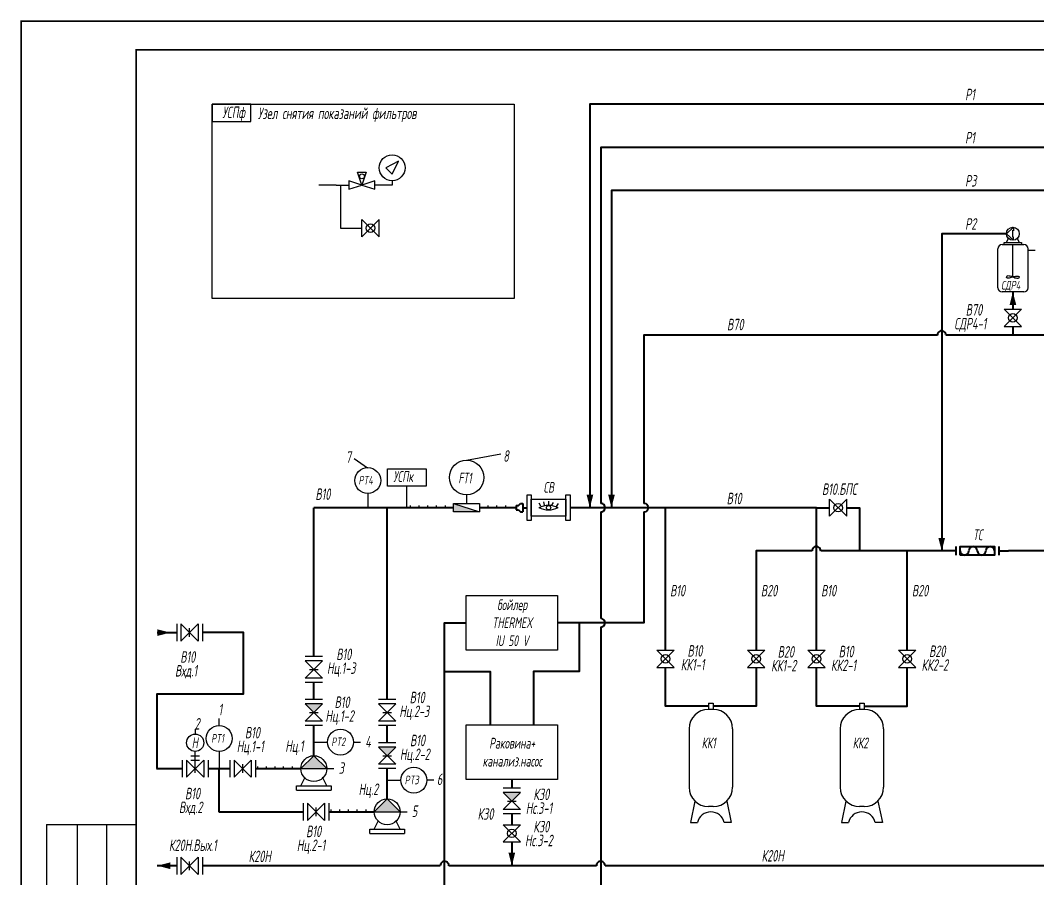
# Model space of a CAD drawing. Header units: millimetres. Extents: x 1510 to 10524, y 7125 to 13164.
# Drawn here: x 2473.3 to 2650.1, y 10942.8 to 11092 of the extents above; entities that cross this region are included whole.
import ezdxf

# ---------------------------------------------------------------- set-up
doc = ezdxf.new("R2010")
doc.units = ezdxf.units.MM
doc.header["$LTSCALE"] = 4
for name, color, linetype in [('1', 7, 'Continuous'), ('2', 7, 'Continuous'), ('Надписи', 7, 'Continuous')]:
    doc.layers.add(name, color=color, linetype=linetype)
for name, color, linetype, lineweight in [('В10', 66, 'Continuous', 40), ('В70', 120, 'Continuous', 40), ('К20Н', 33, 'Continuous', 40), ('К30', 54, 'Continuous', 40), ('Р1', 90, 'Continuous', 40), ('Р2', 220, 'Continuous', 40), ('Р3', 212, 'Continuous', 40)]:
    doc.layers.add(name, color=color, linetype=linetype, lineweight=lineweight)
doc.layers.add('В20', color=7, linetype='Continuous', lineweight=40, true_color=0x0a7800)
doc.styles.add('Eskd знаки', font='eskd.shx', dxfattribs={"width": 0.8, "oblique": 10})

# ---------------------------------------------------------------- blocks, each defined once
blk = doc.blocks.new('Формат А3')
at = {"color": 0, "linetype": 'Continuous', "const_width": 0.3}
for points in [[(-420, 297), (0, 297), (0, 0), (-420, 0)], [(-400, 5), (-400, 292), (-5, 292), (-5, 5)]]:
    blk.add_lwpolyline(points, close=True, dxfattribs=at)
blk = doc.blocks.new('A$C73A268AF')
at = {"lineweight": 30}
for p, q in [((4.57, 157.46), (20.05, 157.46)), ((4.57, 157.46), (4.57, 91.46)), ((9.89, 157.46), (9.89, 91.46)), ((14.97, 157.46), (14.97, 91.46))]:
    blk.add_line(p, q, dxfattribs=at)
blk.add_blockref('Формат А3', (420.15, 0.15))

msp = doc.modelspace()

# ---------------------------------------------------------------- hatches: boundary and pattern name
h = msp.add_hatch(color=256)
h.dxf.hatch_style = 1
h.paths.add_polyline_path([(2525.83, 10973.15), (2522.83, 10973.15), (2524.33, 10971.65)])
h = msp.add_hatch(color=256)
h.dxf.hatch_style = 1
h.paths.add_polyline_path([(2538.58, 10965.65), (2535.58, 10965.65), (2537.08, 10964.15)])
h = msp.add_hatch(color=256)
h.dxf.hatch_style = 1
h.paths.add_polyline_path([(2526.57, 10961.9), (2524.33, 10964.15), (2522.09, 10961.9)])
h = msp.add_hatch(color=256)
h.dxf.hatch_style = 1
h.paths.add_polyline_path([(2560.24, 10957.77), (2557.24, 10957.77), (2558.74, 10956.27)])
h = msp.add_hatch(color=256)
h.dxf.hatch_style = 1
h.paths.add_polyline_path([(2539.32, 10954.4), (2537.08, 10956.65), (2534.84, 10954.4)])
at = {"layer": '2', "ltscale": 0.5}
msp.add_hatch(color=256, dxfattribs=at).paths.add_polyline_path([(2548.63, 11008.02), (2548.63, 11006.52), (2553.13, 11006.52)])

# ---------------------------------------------------------------- linework, layer by layer
for p, q in [((2539.07, 11067.5), (2536.82, 11066.37)), ((2537.94, 11065.25), (2539.07, 11067.5)), ((2537.94, 11065.25), (2539.07, 11067.5)), ((2532.69, 11063.37), (2531.94, 11065.62)), ((2531.94, 11065.62), (2533.44, 11065.62)), ((2533.44, 11065.62), (2532.69, 11063.37)), ((2536.82, 11066.37), (2537.94, 11065.25)), ((2530.44, 11064.12), (2530.44, 11062.62)), ((2532.69, 11063.37), (2530.44, 11064.12)), ((2534.94, 11064.12), (2532.69, 11063.37)), ((2534.94, 11062.62), (2534.94, 11064.12)), ((2537.94, 11064.12), (2537.94, 11063.37)), ((2528.19, 11063.37), (2525.19, 11063.37)), ((2528.19, 11063.37), (2530.44, 11063.37)), ((2528.94, 11063.37), (2528.94, 11055.87)), ((2530.44, 11062.62), (2532.69, 11063.37)), ((2532.69, 11063.37), (2534.94, 11062.62)), ((2537.94, 11063.37), (2534.94, 11063.37)), ((2532.69, 11054.37), (2532.69, 11057.37)), ((2535.69, 11057.37), (2532.69, 11054.37)), ((2535.69, 11054.37), (2532.69, 11057.37)), ((2535.69, 11054.37), (2535.69, 11057.37)), ((2528.94, 11055.87), (2532.69, 11055.87)), ((2643.96, 11053.02), (2647.71, 11053.02)), ((2644.33, 11053.02), (2644.33, 11053.4)), ((2644.33, 11053.4), (2647.33, 11053.4)), ((2644.71, 11053.4), (2645.08, 11054.15)), ((2645.83, 11047.4), (2645.83, 11053.02)), ((2646.96, 11053.4), (2646.58, 11054.15)), ((2647.33, 11053.4), (2647.33, 11053.02)), ((2643.21, 11045.52), (2643.21, 11052.27)), ((2648.46, 11045.52), (2648.46, 11052.27)), ((2647.71, 11044.77), (2643.96, 11044.77)), ((2644.33, 11041.77), (2647.33, 11041.77)), ((2647.33, 11041.77), (2644.33, 11038.77)), ((2644.33, 11041.77), (2647.33, 11038.77)), ((2644.33, 11038.77), (2647.33, 11038.77)), ((2613.94, 11005.77), (2613.94, 11008.77)), ((2613.94, 11008.77), (2616.94, 11005.77)), ((2613.94, 11005.77), (2616.94, 11008.77)), ((2616.94, 11005.77), (2616.94, 11008.77)), ((2541.13, 11007.27), (2541.13, 11007.65)), ((2542.63, 11007.27), (2542.63, 11007.65)), ((2544.13, 11007.27), (2544.13, 11007.65)), ((2545.63, 11007.27), (2545.63, 11007.65)), ((2547.13, 11007.65), (2547.13, 11007.27)), ((2554.63, 11007.27), (2554.63, 11007.65)), ((2556.13, 11007.27), (2556.13, 11007.65)), ((2557.63, 11007.65), (2557.63, 11007.27)), ((2500.49, 10987.05), (2500.49, 10984.05)), ((2501.24, 10987.05), (2501.24, 10984.05)), ((2501.24, 10984.05), (2504.24, 10987.05)), ((2501.24, 10987.05), (2504.24, 10984.05)), ((2502.74, 10984.8), (2502.74, 10986.3)), ((2504.24, 10987.05), (2504.24, 10984.05)), ((2504.99, 10987.05), (2504.99, 10984.05)), ((2583.94, 10982.49), (2586.94, 10982.49)), ((2586.94, 10982.49), (2583.94, 10979.49)), ((2583.94, 10982.49), (2586.94, 10979.49)), ((2599.72, 10982.49), (2602.72, 10982.49)), ((2602.72, 10982.49), (2599.72, 10979.49)), ((2599.72, 10982.49), (2602.72, 10979.49)), ((2610.19, 10982.49), (2613.19, 10982.49)), ((2613.19, 10982.49), (2610.19, 10979.49)), ((2610.19, 10982.49), (2613.19, 10979.49)), ((2625.97, 10982.49), (2628.97, 10982.49)), ((2628.97, 10982.49), (2625.97, 10979.49)), ((2625.97, 10982.49), (2628.97, 10979.49)), ((2525.83, 10981.4), (2522.83, 10981.4)), ((2525.83, 10980.65), (2522.83, 10980.65)), ((2522.83, 10980.65), (2525.83, 10977.65)), ((2525.83, 10980.65), (2522.83, 10977.65)), ((2523.58, 10979.15), (2525.08, 10979.15)), ((2583.94, 10979.49), (2586.94, 10979.49)), ((2599.72, 10979.49), (2602.72, 10979.49)), ((2610.19, 10979.49), (2613.19, 10979.49)), ((2625.97, 10979.49), (2628.97, 10979.49)), ((2525.83, 10977.65), (2522.83, 10977.65)), ((2525.83, 10976.9), (2522.83, 10976.9)), ((2525.83, 10973.9), (2522.83, 10973.9)), ((2538.58, 10973.9), (2535.58, 10973.9)), ((2525.83, 10973.15), (2522.83, 10973.15)), ((2522.83, 10973.15), (2525.83, 10970.15)), ((2525.83, 10973.15), (2522.83, 10970.15)), ((2523.58, 10971.65), (2525.08, 10971.65)), ((2538.58, 10973.15), (2535.58, 10973.15)), ((2535.58, 10973.15), (2538.58, 10970.15)), ((2538.58, 10973.15), (2535.58, 10970.15)), ((2536.33, 10971.65), (2537.83, 10971.65)), ((2525.83, 10970.15), (2522.83, 10970.15)), ((2538.58, 10970.15), (2535.58, 10970.15)), ((2525.83, 10969.4), (2522.83, 10969.4)), ((2538.58, 10969.4), (2535.58, 10969.4)), ((2538.58, 10966.4), (2535.58, 10966.4)), ((2503.71, 10961.15), (2503.71, 10964.9)), ((2538.58, 10965.65), (2535.58, 10965.65)), ((2535.58, 10965.65), (2538.58, 10962.65)), ((2538.58, 10965.65), (2535.58, 10962.65)), ((2501.46, 10963.4), (2501.46, 10960.4)), ((2502.21, 10963.4), (2502.21, 10960.4)), ((2502.21, 10960.4), (2505.21, 10963.4)), ((2502.21, 10963.4), (2505.21, 10960.4)), ((2502.96, 10964.15), (2504.46, 10964.15)), ((2502.96, 10963.4), (2504.46, 10963.4)), ((2505.21, 10963.4), (2505.21, 10960.4)), ((2505.96, 10963.4), (2505.96, 10960.4)), ((2509.71, 10963.4), (2509.71, 10960.4)), ((2510.46, 10963.4), (2510.46, 10960.4)), ((2510.46, 10960.4), (2513.46, 10963.4)), ((2510.46, 10963.4), (2513.46, 10960.4)), ((2513.46, 10963.4), (2513.46, 10960.4)), ((2514.21, 10963.4), (2514.21, 10960.4)), ((2536.33, 10964.15), (2537.83, 10964.15)), ((2511.96, 10961.15), (2511.96, 10962.65)), ((2514.58, 10961.9), (2514.58, 10962.27)), ((2516.08, 10961.9), (2516.08, 10962.27)), ((2517.58, 10961.9), (2517.58, 10962.27)), ((2519.08, 10961.9), (2519.08, 10962.27)), ((2520.58, 10962.27), (2520.58, 10961.9)), ((2522.08, 10961.9), (2526.58, 10961.9)), ((2538.58, 10962.65), (2535.58, 10962.65)), ((2538.58, 10961.9), (2535.58, 10961.9)), ((2522.08, 10958.9), (2522.83, 10960.4)), ((2526.58, 10958.9), (2525.83, 10960.4)), ((2521.33, 10958.15), (2521.33, 10958.9)), ((2521.33, 10958.9), (2527.33, 10958.9)), ((2521.33, 10958.15), (2527.33, 10958.15)), ((2527.33, 10958.9), (2527.33, 10958.15)), ((2560.24, 10958.52), (2557.24, 10958.52)), ((2560.24, 10957.77), (2557.24, 10957.77)), ((2557.24, 10957.77), (2560.24, 10954.77)), ((2560.24, 10957.77), (2557.24, 10954.77)), ((2522.46, 10955.9), (2522.46, 10952.9)), ((2523.21, 10955.9), (2523.21, 10952.9)), ((2523.21, 10952.9), (2526.21, 10955.9)), ((2523.21, 10955.9), (2526.21, 10952.9)), ((2526.21, 10955.9), (2526.21, 10952.9)), ((2526.96, 10955.9), (2526.96, 10952.9)), ((2557.99, 10956.27), (2559.49, 10956.27)), ((2524.71, 10953.65), (2524.71, 10955.15)), ((2527.34, 10954.4), (2527.34, 10954.77)), ((2528.84, 10954.4), (2528.84, 10954.77)), ((2530.34, 10954.4), (2530.34, 10954.77)), ((2531.84, 10954.4), (2531.84, 10954.77)), ((2533.34, 10954.77), (2533.34, 10954.4)), ((2534.83, 10954.4), (2539.33, 10954.4)), ((2560.24, 10954.77), (2557.24, 10954.77)), ((2560.24, 10954.02), (2557.24, 10954.02)), ((2534.83, 10951.4), (2535.58, 10952.9)), ((2539.33, 10951.4), (2538.58, 10952.9)), ((2557.24, 10952.15), (2560.24, 10952.15)), ((2560.24, 10952.15), (2557.24, 10949.15)), ((2557.24, 10952.15), (2560.24, 10949.15)), ((2534.08, 10950.65), (2534.08, 10951.4)), ((2534.08, 10951.4), (2540.08, 10951.4)), ((2534.08, 10950.65), (2540.08, 10950.65)), ((2540.08, 10951.4), (2540.08, 10950.65)), ((2557.24, 10949.15), (2560.24, 10949.15)), ((2500.49, 10946.52), (2500.49, 10943.52)), ((2501.24, 10946.52), (2501.24, 10943.52)), ((2501.24, 10943.52), (2504.24, 10946.52)), ((2501.24, 10946.52), (2504.24, 10943.52)), ((2502.74, 10944.27), (2502.74, 10945.77)), ((2504.24, 10946.52), (2504.24, 10943.52)), ((2504.99, 10946.52), (2504.99, 10943.52))]:
    msp.add_line(p, q)
at = {"ltscale": 10}
for p, q in [((2644.71, 11054.9), (2645.91, 11056.02)), ((2644.71, 11054.9), (2645.91, 11053.77)), ((2645.83, 11054.29), (2645.83, 11055.5)), ((2645.91, 11056.02), (2645.91, 11055.41)), ((2645.91, 11053.77), (2645.91, 11054.38)), ((2524.33, 10964.15), (2522.09, 10961.9)), ((2524.33, 10964.15), (2526.57, 10961.9)), ((2537.08, 10956.65), (2534.84, 10954.4)), ((2537.08, 10956.65), (2539.32, 10954.4))]:
    msp.add_line(p, q, dxfattribs=at)
at = {"color": 30, "true_color": 0xf26722}
for p, q in [((2533.72, 11009.73), (2533.72, 11007.34)), ((2550.88, 11009.58), (2550.88, 11008.02)), ((2526.72, 10966.46), (2524.33, 10966.46)), ((2507.88, 10964.9), (2507.88, 10961.9)), ((2539.47, 10959.83), (2537.08, 10959.83))]:
    msp.add_line(p, q, dxfattribs=at)
for points in [[(2506.64, 11074.4), (2513.39, 11074.4), (2513.39, 11077.4), (2506.64, 11077.4)], [(2506.64, 11077.4), (2559.14, 11077.4), (2559.14, 11043.65), (2506.64, 11043.65)], [(2543.87, 11011.02), (2537.12, 11011.02), (2537.12, 11014.02), (2543.87, 11014.02)], [(2550.79, 10992), (2566.69, 10992), (2566.69, 10982.52), (2550.79, 10982.52)], [(2550.79, 10969.5), (2566.69, 10969.5), (2566.69, 10960.02), (2550.79, 10960.02)]]:
    msp.add_lwpolyline(points, close=True)
msp.add_lwpolyline([(2540.49, 11007.27), (2540.49, 11011.02)])
for centre, radius in [((2537.94, 11066.37), 2.25), ((2532.69, 11064.87), 0.426), ((2534.19, 11055.87), 0.75), ((2645.83, 11054.9), 1.12), ((2645.83, 11040.27), 0.75), ((2615.44, 11007.27), 0.75), ((2585.44, 10980.99), 0.75), ((2601.22, 10980.99), 0.75), ((2611.69, 10980.99), 0.75), ((2627.47, 10980.99), 0.75), ((2524.33, 10961.9), 2.25), ((2537.08, 10954.4), 2.25), ((2558.74, 10950.65), 0.75)]:
    msp.add_circle(centre, radius)
for centre, radius in [((2533.7, 11011.99), 2.25), ((2550.88, 11012.52), 3), ((2507.88, 10967.15), 2.25), ((2528.97, 10966.51), 2.25), ((2503.71, 10966.4), 1.5), ((2541.72, 10959.88), 2.25)]:
    msp.add_circle(centre, radius, dxfattribs=at)
for centre, start, end in [((2643.96, 11052.27), 90, 180), ((2647.71, 11052.27), 0, 90), ((2643.96, 11045.52), 180, 270), ((2647.71, 11045.52), 270, 0)]:
    msp.add_arc(centre, 0.75, start, end)
at = {"ltscale": 50}
for centre, start, end in [((2644.85, 11047.36), 144.6538, 215.3462), ((2646.81, 11047.36), 324.6538, 35.3462)]:
    msp.add_arc(centre, 0.143, start, end, dxfattribs=at)
for points in [[(2645.83, 11047.4), (2645.16, 11047.54), (2644.75, 11047.46), (2644.74, 11047.44)], [(2645.83, 11047.4), (2646.5, 11047.54), (2646.91, 11047.46), (2646.93, 11047.44)], [(2645.83, 11047.4), (2645.16, 11047.17), (2644.75, 11047.25), (2644.74, 11047.27)], [(2645.83, 11047.4), (2646.5, 11047.17), (2646.91, 11047.25), (2646.93, 11047.27)]]:
    msp.add_spline(points, degree=3, dxfattribs=at)
at = {"layer": '1'}
for p, q in [((2563.79, 11007.55), (2563.52, 11008.08)), ((2564.44, 11007.7), (2564.29, 11008.28)), ((2565.13, 11008.4), (2565.13, 11007.65)), ((2565.69, 11007.69), (2565.97, 11008.2)), ((2566.49, 11007.47), (2566.85, 11007.97)), ((2592.94, 10973.26), (2593.72, 10973.26)), ((2592.94, 10973.26), (2592.94, 10972.22)), ((2592.94, 10972.22), (2593.72, 10972.22)), ((2593.72, 10973.26), (2593.72, 10972.22)), ((2619.19, 10973.26), (2619.97, 10973.26)), ((2619.19, 10973.26), (2619.19, 10972.22)), ((2619.19, 10972.22), (2619.97, 10972.22)), ((2619.97, 10973.26), (2619.97, 10972.22)), ((2589.54, 10968.81), (2589.54, 10958.69)), ((2597.12, 10968.81), (2597.12, 10958.69)), ((2615.79, 10968.81), (2615.79, 10958.69)), ((2623.37, 10968.81), (2623.37, 10958.69)), ((2593.72, 10955.29), (2592.94, 10955.29)), ((2619.97, 10955.29), (2619.19, 10955.29))]:
    msp.add_line(p, q, dxfattribs=at)
at = {"layer": '1', "ltscale": 0.166667}
for p, q in [((2590.55, 10956.26), (2589.77, 10952.52)), ((2596.11, 10956.26), (2596.89, 10952.52)), ((2616.8, 10956.26), (2616.02, 10952.52)), ((2622.36, 10956.26), (2623.14, 10952.52)), ((2589.77, 10952.52), (2591.01, 10952.52)), ((2596.89, 10952.52), (2595.65, 10952.52)), ((2616.02, 10952.52), (2617.26, 10952.52)), ((2623.14, 10952.52), (2621.9, 10952.52))]:
    msp.add_line(p, q, dxfattribs=at)
at = {"layer": '1'}
for points in [[(2561.38, 11009.52), (2562.13, 11009.52), (2562.13, 11005.02), (2561.38, 11005.02)], [(2562.13, 11008.77), (2568.13, 11008.77), (2568.13, 11005.77), (2562.13, 11005.77)], [(2568.13, 11009.52), (2568.88, 11009.52), (2568.88, 11005.02), (2568.13, 11005.02)]]:
    msp.add_lwpolyline(points, close=True, dxfattribs=at)
msp.add_circle((2565.13, 11007.27), 0.375, dxfattribs=at)
for centre, radius, start, end in [((2565.13, 11003.7), 3.95, 64.7203, 115.2797), ((2565.13, 11010.88), 3.98, 244.9424, 295.0576), ((2592.94, 10968.81), 3.4, 90, 180), ((2593.72, 10968.81), 3.4, 0, 90), ((2619.19, 10968.81), 3.4, 90, 180), ((2619.97, 10968.81), 3.4, 0, 90), ((2592.94, 10958.69), 3.4, 180, 270), ((2593.72, 10958.69), 3.4, 270, 0), ((2619.19, 10958.69), 3.4, 180, 270), ((2619.97, 10958.69), 3.4, 270, 0)]:
    msp.add_arc(centre, radius, start, end, dxfattribs=at)
at = {"layer": '1', "ltscale": 0.166667}
for centre in [(2593.33, 10952.01), (2619.58, 10952.01)]:
    msp.add_arc(centre, 2.37, 12.3418, 167.6582, dxfattribs=at)
at = {"layer": '2', "ltscale": 0.5}
msp.add_line((2548.63, 11008.02), (2553.13, 11006.52), dxfattribs=at)
msp.add_lwpolyline([(2548.63, 11008.02), (2553.13, 11008.02), (2553.13, 11006.52), (2548.63, 11006.52)], close=True, dxfattribs=at)
at = {"layer": 'В10'}
for p, q in [((2537.08, 11007.27), (2524.33, 11007.27)), ((2524.33, 10981.4), (2524.33, 11007.27)), ((2537.08, 10973.9), (2537.08, 11007.27)), ((2548.63, 11007.27), (2537.08, 11007.27)), ((2559.51, 11007.27), (2553.13, 11007.27)), ((2559.51, 11007.65), (2559.51, 11006.9)), ((2559.51, 11007.65), (2559.88, 11007.65)), ((2559.51, 11006.9), (2559.88, 11006.9)), ((2559.88, 11007.65), (2560.26, 11008.02)), ((2559.88, 11006.9), (2560.26, 11006.52)), ((2560.26, 11008.02), (2560.63, 11008.02)), ((2560.63, 11008.02), (2560.63, 11006.52)), ((2560.63, 11007.27), (2561.38, 11007.27)), ((2560.26, 11006.52), (2560.63, 11006.52)), ((2497.12, 10985.55), (2500.49, 10985.55)), ((2524.33, 10973.9), (2524.33, 10976.9)), ((2524.33, 10964.15), (2524.33, 10969.4)), ((2537.08, 10966.4), (2537.08, 10969.4)), ((2496.99, 10961.9), (2501.46, 10961.9)), ((2505.96, 10961.9), (2509.71, 10961.9)), ((2507.83, 10961.9), (2507.83, 10954.4)), ((2514.21, 10961.9), (2522.09, 10961.9)), ((2537.08, 10956.65), (2537.08, 10961.9)), ((2507.83, 10954.4), (2522.46, 10954.4)), ((2526.96, 10954.4), (2534.83, 10954.4))]:
    msp.add_line(p, q, dxfattribs=at)
for points in [[(2611.69, 10982.49), (2611.69, 11007.27), (2568.88, 11007.27)], [(2585.44, 10982.49), (2585.44, 11007.27)], [(2611.69, 11007.27), (2613.94, 11007.27)], [(2616.94, 11007.27), (2619.19, 11007.27), (2619.19, 10999.77)], [(2497.12, 10961.9), (2497.12, 10974.9), (2512.12, 10974.9), (2512.12, 10985.55), (2504.99, 10985.55)], [(2592.94, 10972.74), (2585.44, 10972.74), (2585.44, 10979.49)], [(2619.19, 10972.74), (2611.69, 10972.74), (2611.69, 10979.49)]]:
    msp.add_lwpolyline(points, dxfattribs=at)
msp.add_lwpolyline([(2497.12, 10985.55, 1.16, 0, 0), (2499.37, 10985.55, 0, 0, 0)], format="xyseb", dxfattribs=at)
at = {"layer": 'В20'}
for p, q in [((2635.9, 11000.52), (2635.9, 10999.02)), ((2643.4, 11000.52), (2643.4, 10999.02))]:
    msp.add_line(p, q, dxfattribs=at)
msp.add_lwpolyline([(2636.65, 10999.02), (2636.65, 11000.52), (2642.65, 11000.52), (2642.65, 10999.02)], close=True, dxfattribs=at)
for points in [[(2610.94, 10999.77), (2601.22, 10999.77), (2601.22, 10982.49)], [(2635.9, 10999.77), (2612.44, 10999.77)], [(2627.47, 10982.49), (2627.47, 10999.77)], [(2643.4, 10999.77), (2645.08, 10999.77)], [(2675.08, 10999.77), (2645.08, 10999.77)], [(2601.22, 10979.49), (2601.22, 10972.74), (2593.72, 10972.74)], [(2619.97, 10972.74), (2627.47, 10972.74), (2627.47, 10979.49)]]:
    msp.add_lwpolyline(points, dxfattribs=at)
for centre, start, end in [((2611.69, 10999.77), 359.7459, 180.2541), ((2638.9, 10999.77), 0, 180), ((2641.9, 10999.77), 0, 180), ((2637.4, 10999.77), 180, 0), ((2640.4, 10999.77), 180, 0)]:
    msp.add_arc(centre, 0.75, start, end, dxfattribs=at)
at = {"layer": 'В70'}
msp.add_lwpolyline([(2645.83, 11042.52, 1.16, 0, 0), (2645.83, 11044.77, 0, 0, 0)], format="xyseb", dxfattribs=at)
for points in [[(2645.83, 11044.77), (2645.83, 11041.77)], [(2645.83, 11038.77), (2645.83, 11037.27)], [(2632.71, 11037.27), (2581.69, 11037.27), (2581.69, 11008.02)], [(2668.71, 11037.27), (2634.21, 11037.27)], [(2581.69, 11006.52), (2581.69, 10987.26), (2566.69, 10987.26)], [(2547.04, 10924.02), (2547.04, 10987.26), (2550.79, 10987.26)], [(2570.44, 10987.26), (2570.44, 10978.77), (2562.49, 10978.77), (2562.49, 10969.5)], [(2547.04, 10978.77), (2554.99, 10978.77), (2554.99, 10969.5)]]:
    msp.add_lwpolyline(points, dxfattribs=at)
for centre, start, end in [((2633.46, 11037.27), 359.7459, 180.2541), ((2581.69, 11007.27), 269.7459, 90.2541)]:
    msp.add_arc(centre, 0.75, start, end, dxfattribs=at)
at = {"layer": 'К20Н'}
for points in [[(2834.27, 10950.65), (2834.27, 10945.02), (2646.58, 10945.02)], [(2500.49, 10945.02), (2497.12, 10945.02)], [(2546.29, 10945.02), (2504.99, 10945.02)], [(2573.44, 10945.02), (2547.79, 10945.02)], [(2646.58, 10945.02), (2574.94, 10945.02)]]:
    msp.add_lwpolyline(points, dxfattribs=at)
msp.add_lwpolyline([(2499.37, 10945.02, 1.16, 0, 0), (2497.12, 10945.02, 0, 0, 0)], format="xyseb", dxfattribs=at)
for centre in [(2547.04, 10945.02), (2574.19, 10945.02)]:
    msp.add_arc(centre, 0.75, 359.7459, 180.2541, dxfattribs=at)
at = {"layer": 'К30'}
for points in [[(2558.74, 10960.02), (2558.74, 10958.52)], [(2558.74, 10954.02), (2558.74, 10952.15)], [(2558.74, 10949.15), (2558.74, 10945.02)]]:
    msp.add_lwpolyline(points, dxfattribs=at)
msp.add_lwpolyline([(2558.74, 10947.27, 1.16, 0, 0), (2558.74, 10945.02, 0, 0, 0)], format="xyseb", dxfattribs=at)
at = {"layer": 'Надписи', "color": 30, "true_color": 0xf26722}
for p, q in [((2648.49, 11052.06), (2649.73, 11052.06)), ((2533.67, 11014.15), (2531.34, 11015.74)), ((2550.89, 11015.52), (2556.82, 11016.65)), ((2507.86, 10969.39), (2507.86, 10970.64)), ((2503.74, 10967.9), (2503.74, 10968.77)), ((2531.17, 10966.49), (2532.42, 10966.49)), ((2526.58, 10961.9), (2527.83, 10961.9)), ((2543.94, 10959.94), (2545.18, 10959.94)), ((2539.28, 10954.39), (2540.53, 10954.39))]:
    msp.add_line(p, q, dxfattribs=at)
at = {"layer": 'Р1'}
for points in [[(2716.33, 11054.9), (2716.33, 11077.4), (2572.31, 11077.4), (2572.31, 11007.27)], [(2702.83, 11054.9), (2699.08, 11054.9), (2699.08, 11069.9), (2574.19, 11069.9), (2574.19, 11008.02)], [(2574.19, 11006.52), (2574.19, 10988.01)], [(2574.19, 10986.51), (2574.19, 10930.02)]]:
    msp.add_lwpolyline(points, dxfattribs=at)
msp.add_lwpolyline([(2572.31, 11009.52, 1.16, 0, 0), (2572.31, 11007.27, 0, 0, 0)], format="xyseb", dxfattribs=at)
for centre in [(2574.19, 11007.27), (2574.19, 10987.26)]:
    msp.add_arc(centre, 0.75, 269.7459, 90.2541, dxfattribs=at)
at = {"layer": 'Р2'}
msp.add_lwpolyline([(2644.71, 11054.9), (2633.46, 11054.9), (2633.46, 10999.77)], dxfattribs=at)
msp.add_lwpolyline([(2633.46, 11002.02, 1.16, 0, 0), (2633.46, 10999.77, 0, 0, 0)], format="xyseb", dxfattribs=at)
at = {"layer": 'Р3'}
msp.add_lwpolyline([(2680.33, 11054.9), (2676.58, 11054.9), (2676.58, 11062.4), (2576.06, 11062.4), (2576.06, 11007.27)], dxfattribs=at)
msp.add_lwpolyline([(2576.06, 11009.52, 1.16, 0, 0), (2576.06, 11007.27, 0, 0, 0)], format="xyseb", dxfattribs=at)

# ---------------------------------------------------------------- block references
at = {"ltscale": 1.2}
msp.add_blockref('A$C73A268AF', (2473.32, 10794.7), dxfattribs=at)

# ---------------------------------------------------------------- texts
at = {"ltscale": 15, "insert": (2643.79, 11046.69), "char_height": 1.5, "width": 6.375, "attachment_point": 1, "style": 'Eskd знаки'}
msp.add_mtext('СДР4', dxfattribs=at)
at = {"color": 30, "true_color": 0xf26722, "insert": (2503.1, 10967.33), "char_height": 1.88, "width": 4.1103, "attachment_point": 1, "style": 'Eskd знаки'}
msp.add_mtext('Н', dxfattribs=at)
at = {"layer": '1', "style": 'Eskd знаки'}
for s, width, gutter_width, insert, char_height, attachment_point in [('УСПф', 16.9759, 0.169, (2512.36, 11077.01), 2, 3), ('Узел снятия показаний фильтров', 40.6802, 0.0844, (2514.62, 11076.84), 2, 1), ('PT4', 3.9182, 0.169, (2532.09, 11012.79), 1.5, 1), ('УСПк', 16.9759, 0.169, (2538.15, 11013.63), 1.875, 1), ('СВ', 16.9759, 0.169, (2566.07, 11011.74), 1.875, 3), ('ТС', 16.9759, 0.169, (2640.59, 11003.49), 1.875, 3), ('PT1', 3.9182, 0.169, (2506.49, 10967.91), 1.5, 1), ('PT2', 3.9182, 0.169, (2527.37, 10967.31), 1.5, 1), ('PT3', 3.9182, 0.169, (2540.12, 10960.68), 1.5, 1)]:
    msp.add_mtext_dynamic_manual_height_columns(s, width=width, gutter_width=gutter_width, heights=[0], dxfattribs=dict(at, insert=insert, char_height=char_height, attachment_point=attachment_point))
at = {"layer": '1', "ltscale": 15, "style": 'Eskd знаки'}
for s, insert, char_height, width, attachment_point in [('бойлер\\PTHERMEX \\PIU 50 V', (2558.81, 10987.26), 1.875, 19.295, 5), ('Нц.1', (2519.36, 10966.82), 2, 6.375, 1), ('Раковина+\\Pканализ.насос', (2558.81, 10964.76), 1.875, 17.4801, 5), ('КК1', (2591.73, 10967.3), 1.875, 2.1408, 1), ('КК2', (2617.98, 10967.3), 1.875, 2.1408, 1), ('Нц.2', (2532.11, 10959.32), 2, 6.375, 1)]:
    msp.add_mtext(s, dxfattribs=dict(at, insert=insert, char_height=char_height, width=width, attachment_point=attachment_point))
at = {"layer": '2', "ltscale": 15, "insert": (2549.44, 11013.34), "char_height": 1.875, "width": 4.1103, "attachment_point": 1, "style": 'Eskd знаки'}
msp.add_mtext('FТ1', dxfattribs=at)
at = {"layer": 'Надписи', "ltscale": 15, "char_height": 2, "width": 6.375, "attachment_point": 1, "style": 'Eskd знаки'}
for s, insert in [('Р1', (2637.53, 11080.1)), ('Р1', (2637.53, 11072.6)), ('Р3', (2637.53, 11065.1)), ('Р2', (2637.53, 11057.6)), ('В10', (2524.6, 11010.62)), ('В10.БПС', (2612.66, 11011.49)), ('В10', (2596.08, 11009.87)), ('В10', (2586.25, 10993.84)), ('В20', (2602.03, 10993.84)), ('В10', (2612.5, 10993.84)), ('В20', (2628.28, 10993.84)), ('К20Н.Вых.1', (2499.13, 10949.58)), ('К20Н', (2512.98, 10947.64)), ('К20Н', (2602.14, 10947.75))]:
    msp.add_mtext(s, dxfattribs=dict(at, insert=insert))
at = {"layer": 'Надписи', "ltscale": 15, "char_height": 2, "width": 6.375, "attachment_point": 1, "line_spacing_factor": 0.72, "style": 'Eskd знаки'}
for s, insert in [('\\pi1.34188;В70\\P\\pi-0.64833;СДР4-1', (2636.29, 11042.67)), ('\\pi1.34188;В70', (2594.81, 11040.11)), ('7', (2529.9, 11017.09)), ('8', (2557.25, 11017.25)), ('\\pi1.51965;В10\\P\\pi0.61117;Вхд.1', (2499.59, 10982.31)), ('\\pi1.51965;В10\\P\\pi-0.09994;Нц.1-3', (2526.71, 10982.77)), ('\\pi1.51965;В10\\P\\pi0.34451;КК1-1', (2587.75, 10983.37)), ('\\pi1.34188;В20\\P\\pi0.19612;КК1-2', (2603.61, 10983.21)), ('\\pi1.51965;В10\\P\\pi0.16673;КК2-1', (2614.03, 10983.26)), ('\\pi1.34188;В20\\P\\pi0.01834;КК2-2', (2629.93, 10983.31)), ('\\pi1.51965;В10\\P\\pi-0.27772;Нц.2-3', (2539.46, 10975.27)), ('\\pi1.51965;В10\\P\\pi-0.07055;Нц.1-2', (2526.41, 10974.45)), ('1', (2507.75, 10973.18)), ('2', (2503.61, 10970.7)), ('\\pi1.51965;В10\\P\\pi0.07784;Нц.1-1', (2510.84, 10969.16)), ('4', (2533.26, 10967.6)), ('\\pi1.51965;В10\\P\\pi-0.24833;Нц.2-2', (2539.53, 10967.8)), ('3', (2528.67, 10963.01)), ('6', (2545.72, 10961.05)), ('\\pi1.51965;В10\\P\\pi0.46278;Вхд.2', (2500.43, 10958.57)), ('\\pi1.34188;К30\\P\\pi0.0334;Нс.3-1', (2561.13, 10958.43)), ('5', (2541.37, 10955.5)), ('К30', (2552.78, 10955.01)), ('\\pi1.34188;К30\\P\\pi-0.11499;Нс.3-2', (2561.13, 10952.81)), ('\\pi1.51965;В10\\P\\pi-0.09994;Нц.2-1', (2521.47, 10951.98))]:
    msp.add_mtext(s, dxfattribs=dict(at, insert=insert))

doc.saveas('drawing.dxf')
